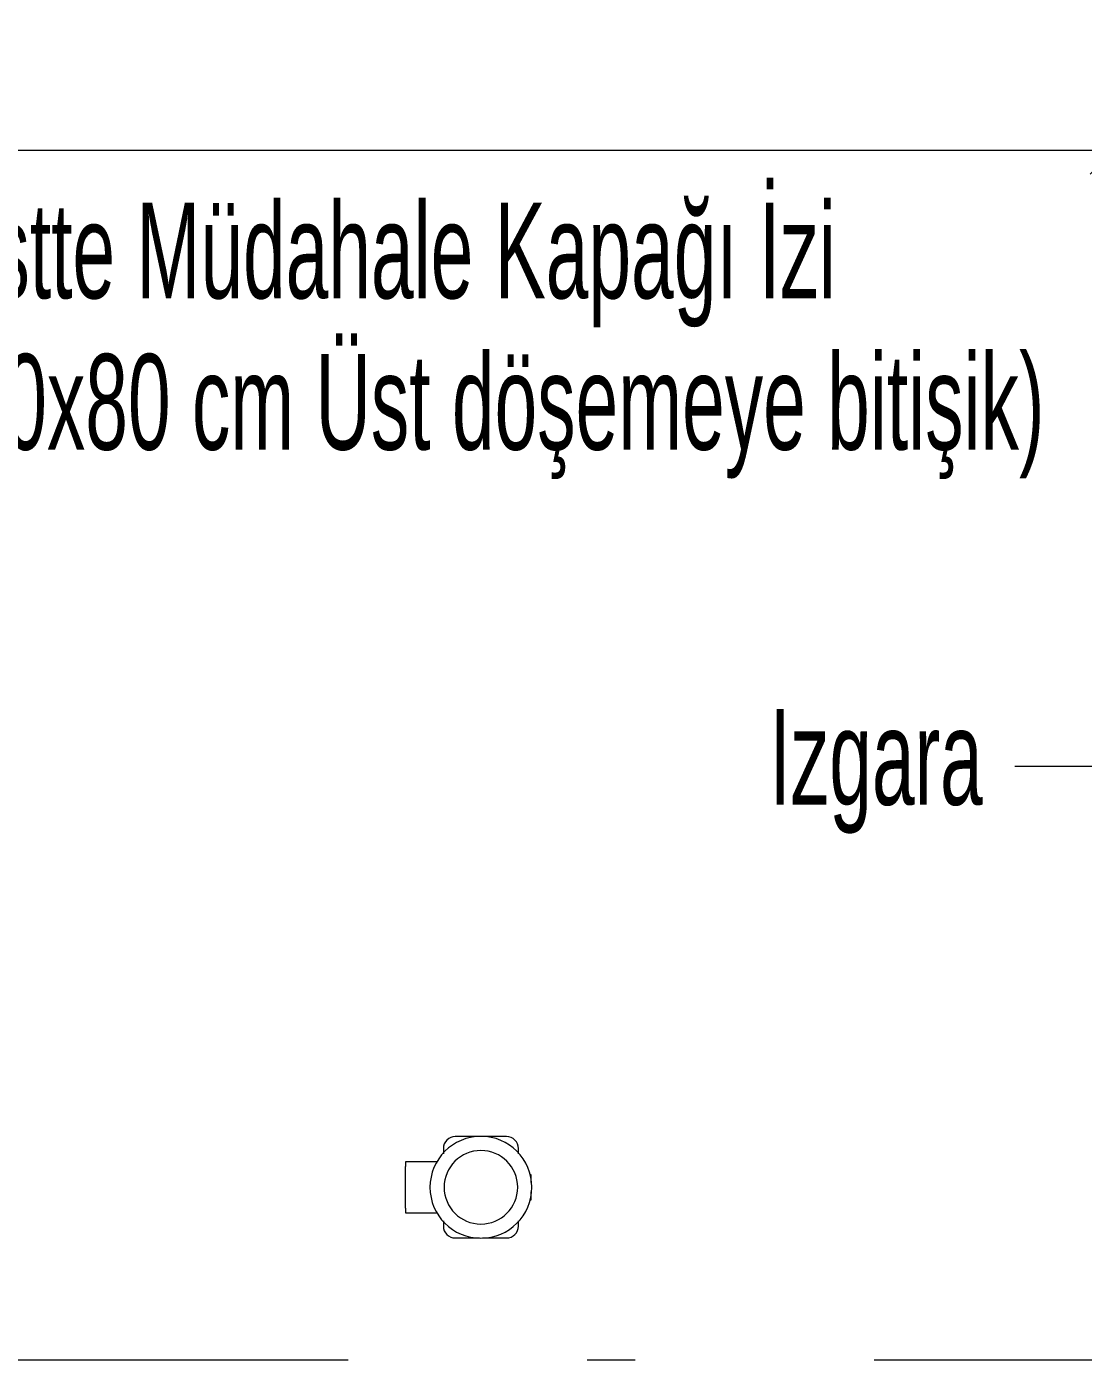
# Model space of a CAD drawing. Header units: metres. Extents: x 8 to 325, y -31 to 15.
# Drawn here: x 133.271 to 135.48, y -8.8 to -6.011 of the extents above; entities that cross this region are included whole.
import ezdxf

# ---------------------------------------------------------------- set-up
doc = ezdxf.new("R2010")
doc.units = ezdxf.units.M
doc.linetypes.add('Dash', pattern=[0.6, 0.3, -0.3])
doc.linetypes.add('Dash dot', pattern=[2.1, 1, -0.5, 0.1, -0.5])
for name, color, linetype, lineweight in [('A-DETY-KESK', 7, 'Dash', 9), ('A-DETY-OLCU', 7, 'Continuous', 9), ('A-DETY-OLCU-100', 7, 'Continuous', 9), ('A-DETY-YAZI', 7, 'Continuous', 9), ('M-EKIP', 7, 'Continuous', 9)]:
    doc.layers.add(name, color=color, linetype=linetype, lineweight=lineweight)
doc.styles.add('Arial Narrow_1', font='ARIALN.TTF', dxfattribs={"width": 0.7, "height": 0.2})
doc.styles.add('Arial Narrow_5', font='ARIALN.TTF', dxfattribs={"width": 0.8, "height": 0.2})
doc.dimstyles.new('TKFN_ARDI_Ölçü_1_100__İç__3', dxfattribs={"dimscale": 0.3048, "dimtxt": 0.204686, "dimasz": 0.328084, "dimexe": 0.328084, "dimexo": 0.0625, "dimgap": 0, "dimtad": 1, "dimdec": 0, "dimlfac": 100, "dimdsep": 46, "dimtxsty": 'Arial Narrow_5', "dimblk1": 'OBLIQUE', "dimblk2": 'OBLIQUE', "dimsah": 1, "dimcen": 0.09, "dimdle": 0.328084, "dimadec": 8, "dimazin": 0, "dimtfac": 1, "dimtdec": 4, "dimtix": 1, "dimtmove": 0, "dimatfit": 3, "dimfxl": 0.656168, "dimfxlon": 1, "dimtvp": 1, "dimtolj": 1, "dimtzin": 0, "dimarcsym": 2})

# ---------------------------------------------------------------- blocks, each defined once
blk = doc.blocks.new('SY-M-PO_01-PUMP_Fire_Jokey - Fire Jockey Pump-6463351-_1_13_4_13_ PERON KATI _FFL_')
at = {"layer": 'M-EKIP', "color": 8, "lineweight": 5, "true_color": 0x808080}
for p, q in [((-0.0262, 0.105), (-0.0262, 0.1024)), ((-0.0098, 0.105), (-0.0262, 0.105)), ((0.0262, 0.105), (0.0098, 0.105)), ((0.0262, 0.1024), (0.0262, 0.105)), ((-0.0703, 0.0785), (-0.081, 0.0785)), ((0.081, 0.0785), (0.0703, 0.0785)), ((-0.106, 0.0535), (-0.106, 0.0032)), ((0.106, 0.0032), (0.106, 0.0535)), ((-0.106, -0.0032), (-0.106, -0.0535)), ((0.106, -0.0535), (0.106, -0.0032)), ((-0.081, -0.0785), (-0.0703, -0.0785)), ((0.0703, -0.0785), (0.081, -0.0785)), ((-0.0533, -0.0909), (-0.0533, -0.158)), ((0.0533, -0.158), (0.0533, -0.0909)), ((-0.0533, -0.158), (-0.0433, -0.158)), ((0.0433, -0.158), (-0.0433, -0.158)), ((0.0433, -0.158), (0.0533, -0.158))]:
    blk.add_line(p, q, dxfattribs=at)
for centre, radius, start, end in [((0, 0), 0.1065, 0, 180), ((-0.081, 0.0535), 0.025, 90, 180), ((0, 0), 0.0769, 0, 180), ((0.081, 0.0535), 0.025, 360, 90), ((0, 0), 0.1065, 180, 0), ((0, 0), 0.0769, 180, 0), ((-0.081, -0.0535), 0.025, 180, 270), ((0.081, -0.0535), 0.025, 270, 360)]:
    blk.add_arc(centre, radius, start, end, dxfattribs=at)
blk = doc.blocks.new('IC-TKN-M7-S23-000-10-A1-32-K-T-6E-200_rvt-1-_1_13_4_13_ PERON KATI _FFL_')
at = {"layer": 'M-EKIP', "color": 8, "lineweight": 5, "true_color": 0x808080, "rotation": 269.9999999999995}
blk.add_blockref('SY-M-PO_01-PUMP_Fire_Jokey - Fire Jockey Pump-6463351-_1_13_4_13_ PERON KATI _FFL_', (-170.574, -8.4382), dxfattribs=at)
blk = doc.blocks.new('DIMBLOCK313-_1_13_4_13_ PERON KATI _FFL_')
at = {"layer": 'A-DETY-OLCU-100', "transparency": 16777216}
for p, q in [((130.3947, -6.2699), (130.3947, -6.0699)), ((135.5447, -6.2699), (135.5447, -6.0699)), ((130.3947, -6.2699), (130.4447, -6.2199)), ((135.5447, -6.2699), (135.5947, -6.2199)), ((130.3947, -6.2699), (130.3447, -6.3199)), ((130.3947, -6.2699), (135.5447, -6.2699)), ((130.3947, -6.2699), (130.3947, -6.3699)), ((135.5447, -6.2699), (135.4947, -6.3199)), ((135.5447, -6.2699), (135.5447, -6.3699))]:
    blk.add_line(p, q, dxfattribs=at)
at = {"layer": 'A-DETY-OLCU-100', "color": 0, "transparency": 16777216, "insert": (132.8283, -6.0114), "char_height": 0.2, "width": 0.339194, "attachment_point": 1, "line_spacing_factor": 0.974696, "style": 'Arial Narrow_5'}
blk.add_mtext('515', dxfattribs=at)
blk = doc.blocks.new('_Oblique')
at = {"color": 0, "linetype": 'ByBlock', "lineweight": -2}
blk.add_line((-0.5, -0.5), (0.5, 0.5), dxfattribs=at)

msp = doc.modelspace()

# ---------------------------------------------------------------- linework, layer by layer
at = {"layer": 'A-DETY-KESK', "linetype": 'Dash dot'}
msp.add_line((142.343, -8.8), (124.4352, -8.8), dxfattribs=at)
at = {"layer": 'A-DETY-YAZI'}
for p, q in [((135.3418, -7.5586), (135.3372, -7.5586)), ((135.7655, -7.5586), (135.3418, -7.5586))]:
    msp.add_line(p, q, dxfattribs=at)

# ---------------------------------------------------------------- block references
at = {"lineweight": 5}
msp.add_blockref('IC-TKN-M7-S23-000-10-A1-32-K-T-6E-200_rvt-1-_1_13_4_13_ PERON KATI _FFL_', (304.7947, 0), dxfattribs=at)

# ---------------------------------------------------------------- texts
at = {"layer": 'A-DETY-YAZI', "char_height": 0.2, "attachment_point": 1, "line_spacing_factor": 0.949189, "style": 'Arial Narrow_1'}
for s, insert, width in [('\\pt0.14,0.28,0.42,0.56,0.7,0.84,0.98,1.12,1.26,1.4,1.54,1.68,1.82,1.96,2.1,2.24,2.38,2.52,2.66,2.8,2.94,3.08,3.22,3.36,3.5,3.64,3.78,3.92,4.06,4.2,4.34,4.48;Üstte Müdahale Kapağı İzi\\P(80x80 cm Üst döşemeye bitişik)', (133.0816, -6.3794), 2.422182), ('\\pt0.14,0.28,0.42,0.56,0.7,0.84,0.98,1.12,1.26,1.4,1.54,1.68,1.82,1.96,2.1,2.24,2.38,2.52,2.66,2.8,2.94,3.08,3.22,3.36,3.5,3.64,3.78,3.92,4.06,4.2,4.34,4.48;Izgara', (134.8242, -7.4384), 0.472276)]:
    msp.add_mtext(s, dxfattribs=dict(at, insert=insert, width=width))

# ---------------------------------------------------------------- dimensions: what is measured, and where the dimension line sits
at = {"layer": 'A-DETY-OLCU'}
dim = msp.add_linear_dim(base=(135.5447, -6.2699), p1=(130.3947, -6.0699), p2=(135.5447, -6.0699), dimstyle='TKFN_ARDI_Ölçü_1_100__İç__3', override={"dimpost": '<>', "dimfxl": 5.15}, dxfattribs=at)
dim.commit()
dim.dimension.update_dxf_attribs({"geometry": 'DIMBLOCK313-_1_13_4_13_ PERON KATI _FFL_', "text_midpoint": (132.9697, -6.1677)})

doc.saveas('drawing.dxf')
